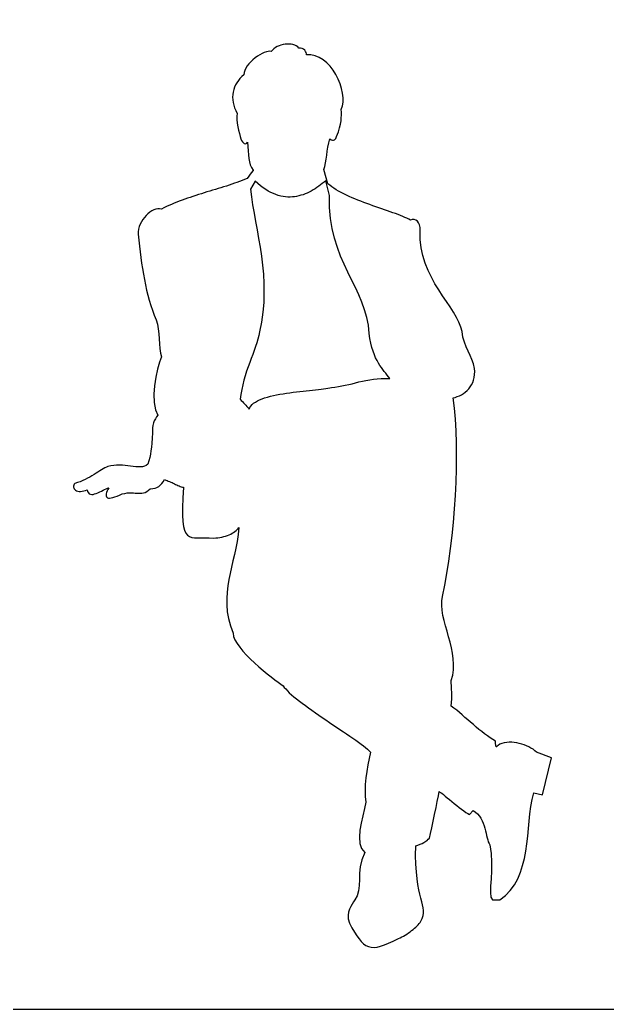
# Model space of a CAD drawing. Extents: x -3257 to 6743, y 13293 to 23293.
# Drawn here: x 1428 to 2564, y 13293 to 15206 of the extents above; entities that cross this region are included whole.
import ezdxf

# ---------------------------------------------------------------- set-up
doc = ezdxf.new("R2010")
doc.units = 0
doc.header["$LTSCALE"] = 1270
doc.header["$MEASUREMENT"] = 0
doc.layers.get('0').update_dxf_attribs({"linetype": 'CONTINUOUS'})

msp = doc.modelspace()

# ---------------------------------------------------------------- linework, layer by layer
at = {"linetype": 'Continuous'}
for p, q in [((1919.3, 15149.7), (1916.7, 15147.2)), ((1922.4, 15152), (1919.3, 15149.7)), ((1925.8, 15153.9), (1922.4, 15152)), ((1929.5, 15155.6), (1925.8, 15153.9)), ((1933.2, 15156.8), (1929.5, 15155.6)), ((1937.1, 15157.9), (1933.2, 15156.8)), ((1941.1, 15158.4), (1937.1, 15157.9)), ((1945.2, 15158.8), (1941.1, 15158.4)), ((1949.1, 15158.8), (1945.2, 15158.8)), ((1952.8, 15158.4), (1949.1, 15158.8)), ((1956.4, 15157.7), (1952.8, 15158.4)), ((1959.8, 15156.6), (1956.4, 15157.7)), ((1962.8, 15155.2), (1959.8, 15156.6)), ((1965.5, 15153.2), (1962.8, 15155.2)), ((1967.8, 15151.1), (1965.5, 15153.2)), ((1971.2, 15150.9), (1967.8, 15151.1)), ((1974.2, 15150.2), (1971.2, 15150.9)), ((1976.7, 15148.8), (1974.2, 15150.2)), ((1883.2, 15131.9), (1878.9, 15128.3)), ((1887.6, 15135.1), (1883.2, 15131.9)), ((1892.1, 15137.9), (1887.6, 15135.1)), ((1896.5, 15140.2), (1892.1, 15137.9)), ((1900.8, 15142.2), (1896.5, 15140.2)), ((1904.9, 15143.6), (1900.8, 15142.2)), ((1908.5, 15144.5), (1904.9, 15143.6)), ((1911.7, 15144.7), (1908.5, 15144.5)), ((1914.4, 15144.3), (1911.7, 15144.7)), ((1916.7, 15147.2), (1914.4, 15144.3)), ((1979, 15146.8), (1976.7, 15148.8)), ((1980.6, 15144.5), (1979, 15146.8)), ((1981.8, 15142.2), (1980.6, 15144.5)), ((1982.4, 15139.9), (1981.8, 15142.2)), ((1982.4, 15137.6), (1982.4, 15139.9)), ((1990.9, 15137.7), (1982.4, 15137.6)), ((1999.3, 15136.1), (1990.9, 15137.7)), ((2007.1, 15132.9), (1999.3, 15136.1)), ((2014.6, 15128.5), (2007.1, 15132.9)), ((1865.2, 15112.1), (1863.1, 15107.8)), ((1867.9, 15116.4), (1865.2, 15112.1)), ((1871.1, 15120.6), (1867.9, 15116.4)), ((1874.8, 15124.6), (1871.1, 15120.6)), ((1878.9, 15128.3), (1874.8, 15124.6)), ((2021.7, 15122.6), (2014.6, 15128.5)), ((2028.1, 15115.7), (2021.7, 15122.6)), ((2034, 15108), (2028.1, 15115.7)), ((1853.8, 15092.2), (1850.8, 15088.1)), ((1857.4, 15095.7), (1853.8, 15092.2)), ((1861.3, 15099.3), (1857.4, 15095.7)), ((1861.8, 15103.6), (1861.3, 15099.3)), ((1863.1, 15107.8), (1861.8, 15103.6)), ((2039.4, 15099.6), (2034, 15108)), ((2043.8, 15090.9), (2039.4, 15099.6)), ((1843.5, 15075.2), (1841.9, 15070.6)), ((1845.4, 15079.7), (1843.5, 15075.2)), ((1847.9, 15084), (1845.4, 15079.7)), ((1850.8, 15088.1), (1847.9, 15084)), ((2047.5, 15081.8), (2043.8, 15090.9)), ((2050.4, 15072.7), (2047.5, 15081.8)), ((1839.9, 15061), (1839.6, 15056)), ((1839.6, 15056), (1839.9, 15051)), ((1840.6, 15065.8), (1839.9, 15061)), ((1841.9, 15070.6), (1840.6, 15065.8)), ((2052.4, 15063.7), (2050.4, 15072.7)), ((2053.2, 15054.9), (2052.4, 15063.7)), ((2053.2, 15046.6), (2053.2, 15054.9)), ((1839.9, 15051), (1840.5, 15045.9)), ((1840.5, 15045.9), (1841.7, 15040.7)), ((1841.7, 15040.7), (1843.5, 15035.4)), ((1843.5, 15035.4), (1845.6, 15030.2)), ((2049.9, 15032.3), (2052.2, 15039.1)), ((2052.2, 15039.1), (2053.2, 15046.6)), ((1845.6, 15030.2), (1848.5, 15024.8)), ((1848.5, 15024.8), (1847.6, 15019.3)), ((1847.6, 15019.3), (1847.6, 15012.9)), ((2049.3, 15010.1), (2049.9, 15015.9)), ((2050, 15026.8), (2049.9, 15032.3)), ((2049.9, 15015.9), (2050, 15021.5)), ((2050, 15021.5), (2050, 15026.8)), ((1847.6, 15012.9), (1848.3, 15006.1)), ((1848.3, 15006.1), (1849.5, 14999)), ((1849.5, 14999), (1851.1, 14992.3)), ((2044.2, 14989), (2046.5, 14996.9)), ((2046.5, 14996.9), (2048.3, 15003.8)), ((2048.3, 15003.8), (2049.3, 15010.1)), ((1851.1, 14992.3), (1852.7, 14985.8)), ((1852.7, 14985.8), (1854.2, 14980.1)), ((1854.2, 14980.1), (1855.4, 14975.7)), ((2039.2, 14976.2), (2040.1, 14978.2)), ((2040.1, 14978.2), (2040.8, 14980.3)), ((2040.8, 14980.3), (2044.2, 14989)), ((1855.4, 14975.7), (1857, 14972.1)), ((1857, 14972.1), (1858.8, 14969.5)), ((1858.8, 14969.5), (1860.6, 14967.5)), ((1860.6, 14967.5), (1862.2, 14966.4)), ((1862.2, 14966.4), (1864, 14965.9)), ((1864, 14965.9), (1865.6, 14966.3)), ((1865.6, 14966.3), (1867.2, 14967.1)), ((1867.2, 14967.1), (1868.6, 14968.8)), ((1868.6, 14968.8), (1869.3, 14960.4)), ((1869.3, 14960.4), (1869.8, 14952.4)), ((2022.6, 14951.7), (2023.9, 14959.7)), ((2023.9, 14959.7), (2025.5, 14967.5)), ((2025.5, 14967.5), (2027.6, 14975.2)), ((2027.6, 14975.2), (2030.5, 14973.4)), ((2030.5, 14973.4), (2032.9, 14972.7)), ((2032.9, 14972.7), (2034.9, 14972.7)), ((2034.9, 14972.7), (2036.7, 14973.4)), ((2036.7, 14973.4), (2038.1, 14974.6)), ((2038.1, 14974.6), (2039.2, 14976.2)), ((1869.8, 14952.4), (1870.4, 14944.9)), ((1870.4, 14944.9), (1871.3, 14937.8)), ((2020.7, 14936.2), (2021.7, 14943.8)), ((2021.7, 14943.8), (2022.6, 14951.7)), ((1871.3, 14937.8), (1872.3, 14931.2)), ((1872.3, 14931.2), (1873.9, 14925.1)), ((1873.9, 14925.1), (1876.3, 14919.8)), ((2016.2, 14916), (2018, 14922.1)), ((2018, 14922.1), (2019.4, 14928.9)), ((2019.4, 14928.9), (2020.7, 14936.2)), ((1875.5, 14909.5), (1867.7, 14898.6)), ((1879.5, 14914.6), (1875.5, 14909.5)), ((1876.3, 14919.8), (1879.5, 14914.8)), ((1879.5, 14914.8), (1879.5, 14914.6)), ((2023.9, 14888.8), (2016.2, 14916)), ((1822.3, 14882.6), (1816.9, 14881)), ((1827.6, 14884.3), (1822.3, 14882.6)), ((1832.8, 14885.9), (1827.6, 14884.3)), ((1838, 14887.7), (1832.8, 14885.9)), ((1843.1, 14889.5), (1838, 14887.7)), ((1848.1, 14891.3), (1843.1, 14889.5)), ((1853.1, 14893.1), (1848.1, 14891.3)), ((1858.1, 14894.8), (1853.1, 14893.1)), ((1862.9, 14896.6), (1858.1, 14894.8)), ((1867.7, 14898.6), (1862.9, 14896.6)), ((1883, 14893.5), (1874.1, 14878.4)), ((1888.4, 14888.9), (1883, 14893.5)), ((1893.5, 14884.6), (1888.4, 14888.9)), ((1898.5, 14880.9), (1893.5, 14884.6)), ((2006.1, 14883.9), (2002.5, 14881.4)), ((2009.6, 14886.4), (2006.1, 14883.9)), ((2013, 14889.1), (2009.6, 14886.4)), ((2016.4, 14891.7), (2013, 14889.1)), ((2019.8, 14894.6), (2016.4, 14891.7)), ((2026.9, 14865.7), (2019.8, 14894.6)), ((2027.4, 14885.8), (2023.9, 14888.8)), ((2031.3, 14882.9), (2027.4, 14885.8)), ((2035.6, 14879.9), (2031.3, 14882.9)), ((1763, 14864), (1757.7, 14862.3)), ((1768.5, 14865.8), (1763, 14864)), ((1773.9, 14867.6), (1768.5, 14865.8)), ((1779.2, 14869.4), (1773.9, 14867.6)), ((1784.7, 14871), (1779.2, 14869.4)), ((1790.1, 14872.8), (1784.7, 14871)), ((1795.6, 14874.4), (1790.1, 14872.8)), ((1800.9, 14876), (1795.6, 14874.4)), ((1806.3, 14877.6), (1800.9, 14876)), ((1811.6, 14879.4), (1806.3, 14877.6)), ((1816.9, 14881), (1811.6, 14879.4)), ((1874.1, 14878.4), (1876.1, 14863.1)), ((1876.1, 14863.1), (1878.4, 14847.6)), ((1903.7, 14877.5), (1898.5, 14880.9)), ((1908.7, 14874.5), (1903.7, 14877.5)), ((1913.7, 14872), (1908.7, 14874.5)), ((1918.5, 14869.7), (1913.7, 14872)), ((1923.3, 14867.7), (1918.5, 14869.7)), ((1927.9, 14866.1), (1923.3, 14867.7)), ((1932.7, 14864.8), (1927.9, 14866.1)), ((1937.4, 14864), (1932.7, 14864.8)), ((1941.8, 14863.2), (1937.4, 14864)), ((1946.3, 14862.9), (1941.8, 14863.2)), ((1950.7, 14862.9), (1946.3, 14862.9)), ((1955.2, 14863.1), (1950.7, 14862.9)), ((1959.4, 14863.6), (1955.2, 14863.1)), ((1963.5, 14864.1), (1959.4, 14863.6)), ((1967.8, 14865.2), (1963.5, 14864.1)), ((1971.9, 14866.3), (1967.8, 14865.2)), ((1976, 14867.5), (1971.9, 14866.3)), ((1979.9, 14869.1), (1976, 14867.5)), ((1983.8, 14870.7), (1979.9, 14869.1)), ((1987.7, 14872.7), (1983.8, 14870.7)), ((1991.5, 14874.6), (1987.7, 14872.7)), ((1995.2, 14876.8), (1991.5, 14874.6)), ((1999, 14879.1), (1995.2, 14876.8)), ((2002.5, 14881.4), (1999, 14879.1)), ((2027.1, 14842.9), (2026.9, 14865.7)), ((2040.1, 14877.2), (2035.6, 14879.9)), ((2044.7, 14874.4), (2040.1, 14877.2)), ((2049.5, 14871.9), (2044.7, 14874.4)), ((2054.5, 14869.2), (2049.5, 14871.9)), ((2059.8, 14866.7), (2054.5, 14869.2)), ((2065.2, 14864.2), (2059.8, 14866.7)), ((2070.7, 14861.7), (2065.2, 14864.2)), ((1711.5, 14844.5), (1706.7, 14842.1)), ((1716.3, 14846.6), (1711.5, 14844.5)), ((1721.3, 14848.7), (1716.3, 14846.6)), ((1726.3, 14850.9), (1721.3, 14848.7)), ((1731.5, 14852.8), (1726.3, 14850.9)), ((1736.6, 14854.8), (1731.5, 14852.8)), ((1741.8, 14856.7), (1736.6, 14854.8)), ((1747.1, 14858.7), (1741.8, 14856.7)), ((1752.3, 14860.5), (1747.1, 14858.7)), ((1757.7, 14862.3), (1752.3, 14860.5)), ((1878.4, 14847.6), (1881.1, 14831.7)), ((2076.2, 14859.4), (2070.7, 14861.7)), ((2081.9, 14857.1), (2076.2, 14859.4)), ((2087.6, 14854.8), (2081.9, 14857.1)), ((2093.5, 14852.6), (2087.6, 14854.8)), ((2099.2, 14850.5), (2093.5, 14852.6)), ((2105.1, 14848.4), (2099.2, 14850.5)), ((2110.9, 14846.2), (2105.1, 14848.4)), ((2116.8, 14844.3), (2110.9, 14846.2)), ((2122.5, 14842.1), (2116.8, 14844.3)), ((1672.2, 14827.4), (1669, 14823.6)), ((1675.7, 14830.7), (1672.2, 14827.4)), ((1679.5, 14833.8), (1675.7, 14830.7)), ((1683.2, 14836.1), (1679.5, 14833.8)), ((1687.1, 14838.2), (1683.2, 14836.1)), ((1690.9, 14839.5), (1687.1, 14838.2)), ((1694.8, 14840.4), (1690.9, 14839.5)), ((1698.4, 14840.4), (1694.8, 14840.4)), ((1701.9, 14839.8), (1698.4, 14840.4)), ((1706.7, 14842.1), (1701.9, 14839.8)), ((1881.1, 14831.7), (1883.9, 14815.7)), ((2029.1, 14821.8), (2027.1, 14842.9)), ((2128.2, 14840.2), (2122.5, 14842.1)), ((2133.7, 14838.4), (2128.2, 14840.2)), ((2139.3, 14836.4), (2133.7, 14838.4)), ((2144.6, 14834.5), (2139.3, 14836.4)), ((2149.8, 14832.7), (2144.6, 14834.5)), ((2154.7, 14830.9), (2149.8, 14832.7)), ((2159.6, 14829), (2154.7, 14830.9)), ((2164.2, 14827.2), (2159.6, 14829)), ((2168.6, 14825.4), (2164.2, 14827.2)), ((2172.7, 14823.6), (2168.6, 14825.4)), ((1659.2, 14805.8), (1657.8, 14800.8)), ((1661, 14810.6), (1659.2, 14805.8)), ((1663.3, 14815.3), (1661, 14810.6)), ((1665.9, 14819.5), (1663.3, 14815.3)), ((1669, 14823.6), (1665.9, 14819.5)), ((1883.9, 14815.7), (1887, 14799.5)), ((2032.4, 14802), (2029.1, 14821.8)), ((2176.6, 14822), (2172.7, 14823.6)), ((2180.2, 14820.2), (2176.6, 14822)), ((2183.4, 14818.5), (2180.2, 14820.2)), ((2187.2, 14819.5), (2183.4, 14818.5)), ((2190.9, 14819.5), (2187.2, 14819.5)), ((2194.3, 14818.5), (2190.9, 14819.5)), ((2197.1, 14816.3), (2194.3, 14818.5)), ((2199.4, 14813.1), (2197.1, 14816.3)), ((2201.2, 14809), (2199.4, 14813.1)), ((2202.1, 14803.9), (2201.2, 14809)), ((1657, 14795.8), (1656.9, 14790.9)), ((1656.9, 14790.9), (1658.1, 14779.5)), ((1657.8, 14800.8), (1657, 14795.8)), ((1887, 14799.5), (1890, 14782.8)), ((2036.9, 14783.3), (2032.4, 14802)), ((2202.1, 14798), (2202.1, 14803.9)), ((2202.3, 14781.1), (2202.1, 14798)), ((1658.1, 14779.5), (1659.4, 14768.2)), ((1659.4, 14768.2), (1660.8, 14757.2)), ((1890, 14782.8), (1892.7, 14766)), ((2042.4, 14765.7), (2036.9, 14783.3)), ((2204.1, 14765), (2202.3, 14781.1)), ((1660.8, 14757.2), (1662.2, 14746.2)), ((1892.7, 14766), (1895.3, 14748.9)), ((1895.3, 14748.9), (1897.5, 14731.5)), ((2048.6, 14748.9), (2042.4, 14765.7)), ((2055.6, 14733.1), (2048.6, 14748.9)), ((2207.5, 14749.7), (2204.1, 14765)), ((2212.1, 14735.1), (2207.5, 14749.7)), ((1662.2, 14746.2), (1663.6, 14735.3)), ((1663.6, 14735.3), (1665.2, 14724.6)), ((1897.5, 14731.5), (1899.1, 14713.8)), ((2062.7, 14717.8), (2055.6, 14733.1)), ((2217.6, 14721.2), (2212.1, 14735.1)), ((1665.2, 14724.6), (1667, 14714.1)), ((1667, 14714.1), (1669, 14703.6)), ((1899.1, 14713.8), (1900, 14695.9)), ((2069.8, 14703), (2062.7, 14717.8)), ((2224, 14708), (2217.6, 14721.2)), ((1669, 14703.6), (1670.9, 14693.3)), ((1670.9, 14693.3), (1673.2, 14683.1)), ((1900, 14695.9), (1900.3, 14677.7)), ((2077, 14688.4), (2069.8, 14703)), ((2231, 14695.4), (2224, 14708)), ((2238.3, 14683.3), (2231, 14695.4)), ((1673.2, 14683.1), (1675.6, 14673.1)), ((1675.6, 14673.1), (1678.2, 14663.4)), ((1900.3, 14677.7), (1899.8, 14659.2)), ((2083.5, 14674), (2077, 14688.4)), ((2089.6, 14659.7), (2083.5, 14674)), ((2245.7, 14671.9), (2238.3, 14683.3)), ((2253.2, 14660.9), (2245.7, 14671.9)), ((1678.2, 14663.4), (1681.3, 14653.6)), ((1681.3, 14653.6), (1684.5, 14644.1)), ((1899.8, 14659.2), (1898.2, 14640.5)), ((2094.9, 14645.1), (2089.6, 14659.7)), ((2260.2, 14650.4), (2253.2, 14660.9)), ((1684.5, 14644.1), (1687.8, 14634.7)), ((1687.8, 14634.7), (1691.6, 14625.4)), ((1898.2, 14640.5), (1895.7, 14621.4)), ((2099.2, 14630.3), (2094.9, 14645.1)), ((2266.8, 14640.2), (2260.2, 14650.4)), ((2272.6, 14630.4), (2266.8, 14640.2)), ((1691.6, 14625.4), (1694.3, 14617.2)), ((1694.3, 14617.2), (1695.9, 14608.3)), ((1895.7, 14621.4), (1891.8, 14602.2)), ((2102.2, 14615.2), (2099.2, 14630.3)), ((2103.7, 14599.4), (2102.2, 14615.2)), ((2277.4, 14621), (2272.6, 14630.4)), ((2281, 14611.7), (2277.4, 14621)), ((1695.9, 14608.3), (1696.7, 14598.7)), ((1696.7, 14598.7), (1697.5, 14588.9)), ((1890.3, 14595.4), (1888.6, 14588.5)), ((1891.8, 14602.2), (1890.3, 14595.4)), ((2105.3, 14589.4), (2103.7, 14599.4)), ((2283.3, 14602.8), (2281, 14611.7)), ((2284.9, 14592), (2283.3, 14602.8)), ((1697.5, 14588.9), (1698, 14579.1)), ((1698, 14579.1), (1698.7, 14569.9)), ((1886.4, 14581.4), (1884.1, 14574.1)), ((1888.6, 14588.5), (1886.4, 14581.4)), ((2107, 14580.3), (2105.3, 14589.4)), ((2109.2, 14572.3), (2107, 14580.3)), ((2287.8, 14582.3), (2284.9, 14592)), ((2291.2, 14573.4), (2287.8, 14582.3)), ((1698.7, 14569.9), (1700, 14561.3)), ((1700, 14561.3), (1701.9, 14553.8)), ((1878.6, 14558.8), (1875.6, 14550.9)), ((1881.4, 14566.6), (1878.6, 14558.8)), ((1884.1, 14574.1), (1881.4, 14566.6)), ((2111.5, 14564.8), (2109.2, 14572.3)), ((2113.8, 14558.2), (2111.5, 14564.8)), ((2116.3, 14552.3), (2113.8, 14558.2)), ((2295.1, 14565.1), (2291.2, 14573.4)), ((2299, 14556.9), (2295.1, 14565.1)), ((2302.5, 14548.9), (2299, 14556.9)), ((1698, 14543.5), (1694.3, 14530.2)), ((1701.9, 14553.8), (1698, 14543.5)), ((1872.7, 14542.9), (1869.7, 14534.5)), ((1875.6, 14550.9), (1872.7, 14542.9)), ((2119, 14546.8), (2116.3, 14552.3)), ((2121.8, 14542), (2119, 14546.8)), ((2124.5, 14537.4), (2121.8, 14542)), ((2305.6, 14540.3), (2302.5, 14548.9)), ((2307.7, 14531.4), (2305.6, 14540.3)), ((1694.3, 14530.2), (1690.9, 14514.7)), ((1866.8, 14526.2), (1864.2, 14517.6)), ((1869.7, 14534.5), (1866.8, 14526.2)), ((2127.3, 14533.3), (2124.5, 14537.4)), ((2130.2, 14529.5), (2127.3, 14533.3)), ((2133, 14525.8), (2130.2, 14529.5)), ((2135.7, 14522.4), (2133, 14525.8)), ((2138.4, 14518.9), (2135.7, 14522.4)), ((2140.9, 14515.5), (2138.4, 14518.9)), ((2307, 14514.3), (2307.7, 14519.7)), ((2308.1, 14525.4), (2307.7, 14531.4)), ((2307.7, 14519.7), (2308.1, 14525.4)), ((1690.9, 14514.7), (1688.4, 14498.1)), ((1859.2, 14499.8), (1857.2, 14490.7)), ((1861.5, 14508.7), (1859.2, 14499.8)), ((1864.2, 14517.6), (1861.5, 14508.7)), ((2057.5, 14499.1), (2064.1, 14500.5)), ((2064.1, 14500.5), (2070.7, 14502.1)), ((2070.7, 14502.1), (2077.3, 14503.9)), ((2077.3, 14503.9), (2083.9, 14505.5)), ((2083.9, 14505.5), (2090.7, 14507.1)), ((2090.7, 14507.1), (2097.6, 14508.5)), ((2097.6, 14508.5), (2104.7, 14509.8)), ((2104.7, 14509.8), (2111.9, 14510.9)), ((2111.9, 14510.9), (2119.3, 14511.6)), ((2119.3, 14511.6), (2127.2, 14512.1)), ((2127.2, 14512.1), (2135, 14512.3)), ((2135, 14512.3), (2143.4, 14511.9)), ((2143.4, 14511.9), (2140.9, 14515.5)), ((2299.2, 14496), (2301.8, 14500.1)), ((2301.8, 14500.1), (2304, 14504.3)), ((2304, 14504.3), (2305.8, 14509.2)), ((2305.8, 14509.2), (2307, 14514.3)), ((1688.4, 14498.1), (1687.3, 14481.6)), ((1687.3, 14481.6), (1687.7, 14465.7)), ((1855.6, 14481.5), (1854.4, 14472)), ((1857.2, 14490.7), (1855.6, 14481.5)), ((1918.5, 14479.2), (1924.5, 14480.4)), ((1924.5, 14480.4), (1930.8, 14481.6)), ((1930.8, 14481.6), (1937.2, 14482.7)), ((1937.2, 14482.7), (1943.6, 14483.8)), ((1943.6, 14483.8), (1950, 14484.7)), ((1950, 14484.7), (1956.6, 14485.6)), ((1956.6, 14485.6), (1963.2, 14486.3)), ((1963.2, 14486.3), (1969.6, 14487)), ((1969.6, 14487), (1976, 14487.7)), ((1976, 14487.7), (1982.2, 14488.4)), ((1982.2, 14488.4), (1988.5, 14489.1)), ((1988.5, 14489.1), (1994.3, 14489.7)), ((1994.3, 14489.7), (2000, 14490.4)), ((2000, 14490.4), (2005.6, 14490.9)), ((2005.6, 14490.9), (2010.7, 14491.4)), ((2010.7, 14491.4), (2015.5, 14492)), ((2015.5, 14492), (2020, 14492.7)), ((2020, 14492.7), (2024.1, 14493.2)), ((2024.1, 14493.2), (2027.6, 14493.9)), ((2027.6, 14493.9), (2030.8, 14494.6)), ((2030.8, 14494.6), (2037.6, 14495.4)), ((2037.6, 14495.4), (2044.4, 14496.4)), ((2044.4, 14496.4), (2051, 14497.7)), ((2051, 14497.7), (2057.5, 14499.1)), ((2278.3, 14478.7), (2282.3, 14480.7)), ((2282.3, 14480.7), (2286.2, 14483)), ((2286.2, 14483), (2289.7, 14485.8)), ((2289.7, 14485.8), (2293.1, 14488.9)), ((2293.1, 14488.9), (2296.3, 14492.2)), ((2296.3, 14492.2), (2299.2, 14496)), ((1687.7, 14465.7), (1690.2, 14451.8)), ((1854.4, 14472), (1856.5, 14469.7)), ((1856.5, 14469.7), (1858.8, 14467.4)), ((1858.8, 14467.4), (1861, 14465.1)), ((1861, 14465.1), (1863.1, 14462.6)), ((1863.1, 14462.6), (1865.2, 14460.3)), ((1874.8, 14459), (1877.3, 14461.9)), ((1877.3, 14461.9), (1880.2, 14464.4)), ((1880.2, 14464.4), (1883.8, 14466.7)), ((1883.8, 14466.7), (1887.7, 14468.8)), ((1887.7, 14468.8), (1891.9, 14471)), ((1891.9, 14471), (1896.6, 14472.9)), ((1896.6, 14472.9), (1901.6, 14474.5)), ((1901.6, 14474.5), (1906.9, 14476.3)), ((1906.9, 14476.3), (1912.6, 14477.7)), ((1912.6, 14477.7), (1918.5, 14479.2)), ((2266, 14474.8), (2270.1, 14475.7)), ((2268.5, 14454.8), (2266, 14474.8)), ((2270.1, 14475.7), (2274.2, 14477.1)), ((2274.2, 14477.1), (2278.3, 14478.7)), ((1690.2, 14451.8), (1695, 14441)), ((1865.2, 14460.3), (1867.4, 14458)), ((1867.4, 14458), (1869.5, 14455.5)), ((1869.5, 14455.5), (1871.6, 14453.2)), ((1871.6, 14453.2), (1872.9, 14456.2)), ((1872.9, 14456.2), (1874.8, 14459)), ((2270.5, 14433.3), (2268.5, 14454.8)), ((1686.6, 14426.2), (1685.5, 14421.5)), ((1688.2, 14430.4), (1686.6, 14426.2)), ((1690.2, 14434.5), (1688.2, 14430.4)), ((1692.3, 14437.9), (1690.2, 14434.5)), ((1695, 14441), (1692.3, 14437.9)), ((2271.7, 14410.7), (2270.5, 14433.3)), ((1684.6, 14407.3), (1683.9, 14396.6)), ((1684.8, 14416.9), (1684.5, 14412.1)), ((1684.5, 14412.1), (1684.6, 14407.3)), ((1685.5, 14421.5), (1684.8, 14416.9)), ((2272.5, 14387), (2271.7, 14410.7)), ((1683.2, 14387.4), (1682.5, 14379.3)), ((1683.9, 14396.6), (1683.2, 14387.4)), ((2272.8, 14362.6), (2272.5, 14387)), ((1680.9, 14365.8), (1679.5, 14359.4)), ((1681.8, 14372.4), (1680.9, 14365.8)), ((1682.5, 14379.3), (1681.8, 14372.4)), ((1675.4, 14346.4), (1672.4, 14344.1)), ((1677.7, 14353.2), (1675.4, 14346.4)), ((1679.5, 14359.4), (1677.7, 14353.2)), ((2272.5, 14337.5), (2272.8, 14362.6)), ((1575.5, 14328.9), (1571.6, 14326.5)), ((1579.2, 14331.3), (1575.5, 14328.9)), ((1582.8, 14333.6), (1579.2, 14331.3)), ((1586.2, 14335.7), (1582.8, 14333.6)), ((1589.6, 14337.5), (1586.2, 14335.7)), ((1592.8, 14339.3), (1589.6, 14337.5)), ((1595.8, 14340.7), (1592.8, 14339.3)), ((1598.6, 14341.8), (1595.8, 14340.7)), ((1604.2, 14343.2), (1598.6, 14341.8)), ((1609.7, 14344.1), (1604.2, 14343.2)), ((1615.4, 14344.6), (1609.7, 14344.1)), ((1620.9, 14344.6), (1615.4, 14344.6)), ((1626.4, 14344.3), (1620.9, 14344.6)), ((1631.8, 14343.7), (1626.4, 14344.3)), ((1637.1, 14343.2), (1631.8, 14343.7)), ((1642.4, 14342.5), (1637.1, 14343.2)), ((1647.4, 14341.8), (1642.4, 14342.5)), ((1652.2, 14341.4), (1647.4, 14341.8)), ((1656.9, 14341.1), (1652.2, 14341.4)), ((1661.1, 14341.2), (1656.9, 14341.1)), ((1665.2, 14341.6), (1661.1, 14341.2)), ((1669, 14342.7), (1665.2, 14341.6)), ((1672.4, 14344.1), (1669, 14342.7)), ((2271.7, 14311.8), (2272.5, 14337.5)), ((1534.7, 14309.4), (1533.3, 14307.6)), ((1539.9, 14310.8), (1534.7, 14309.4)), ((1544.9, 14312.6), (1539.9, 14310.8)), ((1549.8, 14314.7), (1544.9, 14312.6)), ((1554.5, 14316.8), (1549.8, 14314.7)), ((1558.9, 14319.2), (1554.5, 14316.8)), ((1563.4, 14321.5), (1558.9, 14319.2)), ((1567.5, 14324), (1563.4, 14321.5)), ((1571.6, 14326.5), (1567.5, 14324)), ((1699.8, 14306.2), (1702.6, 14309.2)), ((1702.6, 14309.2), (1705.3, 14312.7)), ((1705.3, 14312.7), (1707.8, 14316.7)), ((1707.8, 14316.7), (1710.3, 14315.9)), ((1710.3, 14315.9), (1712.8, 14315.1)), ((1712.8, 14315.1), (1715.3, 14314)), ((1715.3, 14314), (1717.8, 14313.1)), ((1717.8, 14313.1), (1720.3, 14311.8)), ((1720.3, 14311.8), (1722.6, 14310.8)), ((1722.6, 14310.8), (1724.9, 14309.7)), ((1724.9, 14309.7), (1727.2, 14308.5)), ((1727.2, 14308.5), (1729.5, 14307.4)), ((2270.5, 14286), (2271.7, 14311.8)), ((1532.4, 14305.8), (1532, 14304)), ((1532, 14304), (1532, 14302.2)), ((1532, 14302.2), (1532.6, 14300.6)), ((1533.3, 14307.6), (1532.4, 14305.8)), ((1532.6, 14300.6), (1533.3, 14299)), ((1533.3, 14299), (1534.5, 14297.6)), ((1534.5, 14297.6), (1536.1, 14296.4)), ((1536.1, 14296.4), (1537.9, 14295.3)), ((1537.9, 14295.3), (1540.2, 14294.6)), ((1540.2, 14294.6), (1542.7, 14294)), ((1542.7, 14294), (1545.4, 14293.9)), ((1545.4, 14293.9), (1548.4, 14294.2)), ((1548.4, 14294.2), (1551.6, 14294.8)), ((1551.6, 14294.8), (1555, 14295.8)), ((1555, 14295.8), (1558.6, 14297.2)), ((1558.6, 14297.2), (1559.3, 14293.7)), ((1559.3, 14293.7), (1560.7, 14291.2)), ((1560.7, 14291.2), (1562.5, 14289.4)), ((1562.5, 14289.4), (1564.6, 14288.4)), ((1569.8, 14288.2), (1572.8, 14288.9)), ((1572.8, 14288.9), (1576, 14290)), ((1576, 14290), (1579.2, 14291.2)), ((1579.2, 14291.2), (1582.6, 14292.8)), ((1582.6, 14292.8), (1586, 14294.4)), ((1586, 14294.4), (1589.2, 14296)), ((1589.2, 14296), (1592.2, 14297.6)), ((1592.2, 14297.6), (1595.3, 14299)), ((1595.3, 14289.4), (1595.1, 14287.3)), ((1595.3, 14299), (1597.9, 14300.1)), ((1596, 14291.9), (1595.3, 14289.4)), ((1597, 14294.8), (1596, 14291.9)), ((1598.5, 14297.6), (1597, 14294.8)), ((1597.9, 14300.1), (1600.2, 14300.8)), ((1600.2, 14300.8), (1598.5, 14297.6)), ((1620.9, 14286.9), (1626.2, 14288.9)), ((1626.2, 14288.9), (1631.2, 14290.1)), ((1631.2, 14290.1), (1635.8, 14291)), ((1635.8, 14291), (1640.1, 14291.4)), ((1640.1, 14291.4), (1644, 14291.4)), ((1644, 14291.4), (1647.8, 14291.2)), ((1647.8, 14291.2), (1651.3, 14290.8)), ((1651.3, 14290.8), (1654.7, 14290.7)), ((1654.7, 14290.7), (1658.1, 14290.3)), ((1658.1, 14290.3), (1661.1, 14290.3)), ((1661.1, 14290.3), (1664.3, 14290.5)), ((1664.3, 14290.5), (1667.4, 14291)), ((1667.4, 14291), (1670.6, 14292.1)), ((1670.6, 14292.1), (1673.8, 14293.7)), ((1673.8, 14293.7), (1677.2, 14296)), ((1677.2, 14296), (1680.5, 14299)), ((1680.5, 14299), (1685.4, 14299.4)), ((1685.4, 14299.4), (1689.6, 14300.3)), ((1689.6, 14300.3), (1693.4, 14301.7)), ((1693.4, 14301.7), (1696.7, 14303.7)), ((1696.7, 14303.7), (1699.8, 14306.2)), ((1729.5, 14307.4), (1731.8, 14306.3)), ((1731.8, 14306.3), (1734, 14305.3)), ((1734, 14305.3), (1736.3, 14304.4)), ((1736.3, 14304.4), (1738.4, 14303.7)), ((1738.4, 14303.7), (1740.4, 14302.9)), ((1740.4, 14302.9), (1742.5, 14302.2)), ((1742.5, 14302.2), (1744.5, 14301.9)), ((1744.5, 14301.9), (1743.4, 14280.9)), ((1564.6, 14288.4), (1567.1, 14288)), ((1567.1, 14288), (1569.8, 14288.2)), ((1595.1, 14287.3), (1595.1, 14285.3)), ((1595.1, 14285.3), (1595.6, 14283.7)), ((1595.6, 14283.7), (1596.5, 14282.5)), ((1596.5, 14282.5), (1597.7, 14281.6)), ((1597.7, 14281.6), (1599.7, 14281)), ((1599.7, 14281), (1601.8, 14280.9)), ((1601.8, 14280.9), (1604.7, 14281.2)), ((1604.7, 14281.2), (1607.9, 14281.9)), ((1607.9, 14281.9), (1611.6, 14283.2)), ((1611.6, 14283.2), (1616.1, 14284.8)), ((1616.1, 14284.8), (1620.9, 14286.9)), ((1743.4, 14280.9), (1742.9, 14263.1)), ((2268.7, 14260), (2270.5, 14286)), ((1742.9, 14263.1), (1742.9, 14248.1)), ((2266.6, 14234), (2268.7, 14260)), ((1742.9, 14248.1), (1743.4, 14236)), ((1743.4, 14236), (1744.7, 14226.2)), ((2264.1, 14208.6), (2266.6, 14234)), ((1744.7, 14226.2), (1746.6, 14218.7)), ((1746.6, 14218.7), (1749.1, 14213)), ((1749.1, 14213), (1752.3, 14209.1)), ((1836, 14211.4), (1838.9, 14213)), ((1838.9, 14213), (1841.5, 14214.6)), ((1841.5, 14214.6), (1844, 14216.4)), ((1844, 14216.4), (1846.3, 14218.4)), ((1846.3, 14218.4), (1848.5, 14220.1)), ((1848.5, 14220.1), (1850.3, 14222.1)), ((1850.3, 14222.1), (1851.7, 14224.1)), ((1851.7, 14224.1), (1850.3, 14210.4)), ((1752.3, 14209.1), (1756, 14206.4)), ((1756, 14206.4), (1760.7, 14204.8)), ((1760.7, 14204.8), (1765.8, 14204.1)), ((1765.8, 14204.1), (1771.7, 14203.9)), ((1771.7, 14203.9), (1778.5, 14204.1)), ((1778.5, 14204.1), (1785.8, 14204.3)), ((1785.8, 14204.3), (1794, 14204.3)), ((1794, 14204.3), (1802.9, 14203.8)), ((1802.9, 14203.8), (1807, 14203.9)), ((1807, 14203.9), (1811.1, 14204.1)), ((1811.1, 14204.1), (1815, 14204.7)), ((1815, 14204.7), (1818.7, 14205.5)), ((1818.7, 14205.5), (1822.5, 14206.4)), ((1822.5, 14206.4), (1826, 14207.5)), ((1826, 14207.5), (1829.6, 14208.6)), ((1829.6, 14208.6), (1832.8, 14210)), ((1832.8, 14210), (1836, 14211.4)), ((1848.3, 14197), (1846, 14184.2)), ((1850.3, 14210.4), (1848.3, 14197)), ((2261.1, 14183.3), (2264.1, 14208.6)), ((1846, 14184.2), (1843.1, 14171.7)), ((2257.7, 14158.9), (2261.1, 14183.3)), ((1840.3, 14159.4), (1837.4, 14147.3)), ((1843.1, 14171.7), (1840.3, 14159.4)), ((2253.9, 14135.2), (2257.7, 14158.9)), ((1837.4, 14147.3), (1834.8, 14135.4)), ((1832.3, 14123.5), (1830.3, 14111.3)), ((1834.8, 14135.4), (1832.3, 14123.5)), ((2249.8, 14112.6), (2253.9, 14135.2)), ((1828.9, 14099.2), (1828.2, 14086.9)), ((1830.3, 14111.3), (1828.9, 14099.2)), ((2245.4, 14091), (2249.8, 14112.6)), ((1828.2, 14086.9), (1828.3, 14074.3)), ((2244, 14073.4), (2244.1, 14082.3)), ((2244.1, 14082.3), (2245.4, 14091)), ((1828.3, 14074.3), (1829.4, 14061.3)), ((1829.4, 14061.3), (1831.7, 14047.9)), ((2244.7, 14064), (2244, 14073.4)), ((2246.5, 14054.2), (2244.7, 14064)), ((1831.7, 14047.9), (1835.5, 14034.1)), ((2248.6, 14044.2), (2246.5, 14054.2)), ((2251.3, 14034.1), (2248.6, 14044.2)), ((1835.5, 14034.1), (1840.5, 14019.6)), ((2254.3, 14023.6), (2251.3, 14034.1)), ((2257.1, 14013), (2254.3, 14023.6)), ((1840.5, 14019.6), (1841.5, 14013.6)), ((1841.5, 14013.6), (1844.2, 14007)), ((1844.2, 14007), (1848.3, 13999.9)), ((2260.2, 14002.4), (2257.1, 14013)), ((2262.7, 13991.7), (2260.2, 14002.4)), ((1848.3, 13999.9), (1853.5, 13992.6)), ((1853.5, 13992.6), (1859.7, 13985.1)), ((1859.7, 13985.1), (1866.6, 13977.4)), ((2264.8, 13981), (2262.7, 13991.7)), ((1866.6, 13977.4), (1874.1, 13969.8)), ((1874.1, 13969.8), (1882.1, 13962.3)), ((2266.4, 13970.1), (2264.8, 13981)), ((2267.1, 13959.6), (2266.4, 13970.1)), ((1882.1, 13962.3), (1890.3, 13955)), ((1890.3, 13955), (1898.5, 13947.9)), ((1898.5, 13947.9), (1906.5, 13941.3)), ((2265.3, 13938.6), (2266.8, 13948.9)), ((2266.8, 13948.9), (2267.1, 13959.6)), ((1906.5, 13941.3), (1914.2, 13935.2)), ((1914.2, 13935.2), (1921.3, 13929.9)), ((1921.3, 13929.9), (1927.5, 13925.1)), ((2262.5, 13928.3), (2265.3, 13938.6)), ((2263.2, 13913.7), (2262.5, 13928.3)), ((1927.5, 13925.1), (1933.1, 13921.2)), ((1933.1, 13921.2), (1937.3, 13918.1)), ((1937.3, 13918.1), (1939.5, 13915.1)), ((1939.5, 13915.1), (1942.3, 13911.9)), ((1942.3, 13911.9), (1945.5, 13908.3)), ((1945.5, 13908.3), (1949.3, 13904.8)), ((2263.5, 13903), (2263.2, 13913.7)), ((1949.3, 13904.8), (1953.5, 13900.9)), ((1953.5, 13900.9), (1958.2, 13896.9)), ((1958.2, 13896.9), (1963.3, 13892.8)), ((1963.3, 13892.8), (1968.7, 13888.6)), ((1968.7, 13888.6), (1974.4, 13884.3)), ((2262.5, 13879), (2263.4, 13892.7)), ((2263.4, 13892.7), (2263.5, 13903)), ((1974.4, 13884.3), (1980.4, 13879.8)), ((1980.4, 13879.8), (1986.5, 13875.4)), ((1986.5, 13875.4), (1993.1, 13870.8)), ((1993.1, 13870.8), (1999.7, 13866.1)), ((2267.6, 13875), (2262.5, 13879)), ((2273, 13870.8), (2267.6, 13875)), ((2278.3, 13866.3), (2273, 13870.8)), ((1999.7, 13866.1), (2006.2, 13861.5)), ((2006.2, 13861.5), (2013, 13856.9)), ((2013, 13856.9), (2019.9, 13852.3)), ((2019.9, 13852.3), (2026.9, 13847.4)), ((2283.7, 13861.7), (2278.3, 13866.3)), ((2289, 13857.1), (2283.7, 13861.7)), ((2294.5, 13852.4), (2289, 13857.1)), ((2299.9, 13847.6), (2294.5, 13852.4)), ((2026.9, 13847.4), (2033.7, 13842.8)), ((2033.7, 13842.8), (2040.4, 13838.4)), ((2040.4, 13838.4), (2047.2, 13833.7)), ((2047.2, 13833.7), (2053.8, 13829.3)), ((2305.2, 13843), (2299.9, 13847.6)), ((2310.7, 13838.4), (2305.2, 13843)), ((2316.1, 13833.7), (2310.7, 13838.4)), ((2321.4, 13829.5), (2316.1, 13833.7)), ((2053.8, 13829.3), (2060, 13825)), ((2060, 13825), (2066.2, 13820.7)), ((2066.2, 13820.7), (2072.1, 13816.6)), ((2072.1, 13816.6), (2077.8, 13812.7)), ((2077.8, 13812.7), (2083.2, 13808.8)), ((2326.9, 13825.2), (2321.4, 13829.5)), ((2332.3, 13821.3), (2326.9, 13825.2)), ((2337.5, 13817.5), (2332.3, 13821.3)), ((2342.8, 13814.1), (2337.5, 13817.5)), ((2348, 13811.1), (2342.8, 13814.1)), ((2348.3, 13806.7), (2348, 13811.1)), ((2083.2, 13808.8), (2088.2, 13805.1)), ((2088.2, 13805.1), (2092.8, 13801.7)), ((2092.8, 13801.7), (2096.9, 13798.5)), ((2096.9, 13798.5), (2100.6, 13795.3)), ((2100.6, 13795.3), (2103.6, 13792.6)), ((2103.6, 13792.6), (2106.3, 13789.9)), ((2348.7, 13803.5), (2348.3, 13806.7)), ((2349, 13801.3), (2348.7, 13803.5)), ((2349.4, 13800.4), (2349, 13801.3)), ((2350.3, 13800.4), (2349.4, 13800.4)), ((2351.5, 13801.3), (2350.3, 13800.4)), ((2353.5, 13802.9), (2351.5, 13801.3)), ((2356.2, 13805.2), (2353.5, 13802.9)), ((2360.4, 13806.8), (2356.2, 13805.2)), ((2365.1, 13807.9), (2360.4, 13806.8)), ((2369.7, 13808.6), (2365.1, 13807.9)), ((2374.5, 13809), (2369.7, 13808.6)), ((2379.5, 13808.8), (2374.5, 13809)), ((2384.3, 13808.4), (2379.5, 13808.8)), ((2389.3, 13807.7), (2384.3, 13808.4)), ((2394.1, 13806.7), (2389.3, 13807.7)), ((2398.9, 13805.4), (2394.1, 13806.7)), ((2403.7, 13803.8), (2398.9, 13805.4)), ((2408.1, 13801.9), (2403.7, 13803.8)), ((2412.6, 13799.9), (2408.1, 13801.9)), ((2416.7, 13797.6), (2412.6, 13799.9)), ((2420.6, 13795.3), (2416.7, 13797.6)), ((2424.4, 13792.6), (2420.6, 13795.3)), ((2427.6, 13789.9), (2424.4, 13792.6)), ((2103.6, 13777.8), (2101.2, 13765.4)), ((2106.3, 13789.9), (2103.6, 13777.8)), ((2456.4, 13778.9), (2427.6, 13789.9)), ((2439.1, 13707.5), (2456.4, 13778.9)), ((2101.2, 13765.4), (2099, 13752.5)), ((2097.4, 13739.9), (2096.3, 13727.4)), ((2099, 13752.5), (2097.4, 13739.9)), ((2096.3, 13727.4), (2096, 13715.3)), ((2096, 13715.3), (2096.3, 13703.9)), ((2096.3, 13703.9), (2097.6, 13693.2)), ((2235.4, 13694.7), (2237.6, 13705.3)), ((2237.6, 13705.3), (2239.2, 13713.7)), ((2239.2, 13713.7), (2240, 13713.4)), ((2240, 13713.4), (2241.6, 13712.1)), ((2241.6, 13712.1), (2244.1, 13710.3)), ((2244.1, 13710.3), (2247.2, 13707.8)), ((2247.2, 13707.8), (2250.7, 13705)), ((2250.7, 13705), (2254.6, 13701.8)), ((2254.6, 13701.8), (2258.9, 13698.2)), ((2258.9, 13698.2), (2263.5, 13694.5)), ((2416.5, 13684.7), (2418.8, 13698)), ((2418.8, 13698), (2421.9, 13711)), ((2421.9, 13711), (2439.1, 13707.5)), ((2094.6, 13680.6), (2091.4, 13666.9)), ((2097.6, 13693.2), (2094.6, 13680.6)), ((2230.4, 13669.4), (2233.1, 13682.5)), ((2233.1, 13682.5), (2235.4, 13694.7)), ((2263.5, 13694.5), (2268.2, 13690.6)), ((2268.2, 13690.6), (2273, 13686.6)), ((2273, 13686.6), (2277.6, 13682.9)), ((2277.6, 13682.9), (2282.3, 13679.5)), ((2282.3, 13679.5), (2286.7, 13676.1)), ((2297.6, 13669.2), (2304.9, 13677.2)), ((2304.9, 13677.2), (2309.5, 13674)), ((2414.7, 13670.6), (2416.5, 13684.7)), ((2091.4, 13666.9), (2088.2, 13652.6)), ((2227.8, 13656.2), (2230.4, 13669.4)), ((2286.7, 13676.1), (2290.8, 13673.3)), ((2290.8, 13673.3), (2294.4, 13671)), ((2294.4, 13671), (2297.6, 13669.2)), ((2309.5, 13674), (2313.4, 13670.3)), ((2313.4, 13670.3), (2316.8, 13666.3)), ((2316.8, 13666.3), (2319.8, 13661.9)), ((2319.8, 13661.9), (2322.1, 13657.3)), ((2413.1, 13656.4), (2414.7, 13670.6)), ((2086, 13638.7), (2084.9, 13625.4)), ((2088.2, 13652.6), (2086, 13638.7)), ((2222.4, 13632.3), (2225.1, 13643.5)), ((2225.1, 13643.5), (2227.8, 13656.2)), ((2322.1, 13657.3), (2324.3, 13652.5)), ((2324.3, 13652.5), (2326.1, 13647.6)), ((2326.1, 13647.6), (2327.5, 13642.7)), ((2327.5, 13642.7), (2328.7, 13637.8)), ((2410.3, 13627.3), (2411.7, 13641.9)), ((2411.7, 13641.9), (2413.1, 13656.4)), ((2084.9, 13625.4), (2085.8, 13613.5)), ((2213, 13617.4), (2215.8, 13619.3)), ((2215.8, 13619.3), (2218.1, 13621.3)), ((2218.1, 13621.3), (2220.1, 13623.3)), ((2220.1, 13623.3), (2222.4, 13632.3)), ((2328.7, 13637.8), (2330, 13633)), ((2330, 13633), (2330.9, 13628.4)), ((2330.9, 13628.4), (2331.9, 13624)), ((2331.9, 13624), (2333, 13620)), ((2333, 13620), (2334.1, 13616.3)), ((2408.5, 13612.7), (2410.3, 13627.3)), ((2085.8, 13613.5), (2089.2, 13603.3)), ((2089.2, 13603.3), (2095.6, 13595.8)), ((2193.6, 13589.8), (2193.7, 13608.8)), ((2193.7, 13608.8), (2198, 13610.3)), ((2198, 13610.3), (2202.1, 13611.7)), ((2202.1, 13611.7), (2206, 13613.5)), ((2206, 13613.5), (2209.6, 13615.4)), ((2209.6, 13615.4), (2213, 13617.4)), ((2334.1, 13616.3), (2335.5, 13613.1)), ((2335.5, 13613.1), (2336.9, 13610.4)), ((2336.9, 13610.4), (2339.6, 13593.9)), ((2406.4, 13598.5), (2408.5, 13612.7)), ((2089.7, 13581.8), (2086.5, 13568.4)), ((2095.6, 13595.8), (2089.7, 13581.8)), ((2193.9, 13573), (2193.6, 13589.8)), ((2339.6, 13593.9), (2340.5, 13577.1)), ((2400.5, 13570.7), (2403.9, 13584.4)), ((2403.9, 13584.4), (2406.4, 13598.5)), ((2086.5, 13568.4), (2085.1, 13555.6)), ((2195, 13558.3), (2193.9, 13573)), ((2340.5, 13577.1), (2340.3, 13560.4)), ((2396.2, 13557.5), (2400.5, 13570.7)), ((2084.8, 13543.5), (2084.4, 13532.1)), ((2085.1, 13555.6), (2084.8, 13543.5)), ((2196.4, 13545.1), (2195, 13558.3)), ((2198, 13533.7), (2196.4, 13545.1)), ((2339.4, 13544.7), (2338.5, 13530.6)), ((2340.3, 13560.4), (2339.4, 13544.7)), ((2384.5, 13533.3), (2391.1, 13545.1)), ((2391.1, 13545.1), (2396.2, 13557.5)), ((2084.4, 13532.1), (2083.3, 13521.7)), ((2200, 13523.7), (2198, 13533.7)), ((2201.9, 13515), (2200, 13523.7)), ((2338.5, 13530.6), (2338.2, 13518.7)), ((2376.6, 13522.5), (2384.5, 13533.3)), ((2080.8, 13512.3), (2075.9, 13504.1)), ((2083.3, 13521.7), (2080.8, 13512.3)), ((2203.7, 13507.3), (2201.9, 13515)), ((2205.5, 13500.6), (2203.7, 13507.3)), ((2338.2, 13518.7), (2339.2, 13509.6)), ((2339.2, 13509.6), (2342.3, 13504.1)), ((2356.2, 13504.1), (2367.2, 13512.7)), ((2367.2, 13512.7), (2376.6, 13522.5)), ((2065.5, 13486.3), (2063.9, 13480.6)), ((2068, 13491.5), (2065.5, 13486.3)), ((2070.7, 13496.1), (2068, 13491.5)), ((2073.4, 13500.4), (2070.7, 13496.1)), ((2075.9, 13504.1), (2073.4, 13500.4)), ((2206.9, 13494.5), (2205.5, 13500.6)), ((2208.2, 13489), (2206.9, 13494.5)), ((2208.7, 13483.8), (2208.2, 13489)), ((2342.3, 13504.1), (2344, 13504.1)), ((2344, 13504.1), (2345.8, 13504.1)), ((2345.8, 13504.1), (2347.4, 13504.1)), ((2347.4, 13504.1), (2349.2, 13504.1)), ((2349.2, 13504.1), (2351, 13504.1)), ((2351, 13504.1), (2352.8, 13504.1)), ((2352.8, 13504.1), (2354.4, 13504.1)), ((2354.4, 13504.1), (2356.2, 13504.1)), ((2063.9, 13480.6), (2063, 13474.4)), ((2063, 13474.4), (2063.4, 13467.3)), ((2063.4, 13467.3), (2065.4, 13459.4)), ((2203.9, 13462.8), (2206.4, 13468.5)), ((2206.4, 13468.5), (2208, 13473.7)), ((2208, 13473.7), (2208.7, 13478.8)), ((2208.7, 13478.8), (2208.7, 13483.8)), ((2065.4, 13459.4), (2070.3, 13450.2)), ((2070.3, 13450.2), (2075.2, 13441.8)), ((2188.8, 13447), (2191.6, 13449.3)), ((2191.6, 13449.3), (2194.1, 13451.6)), ((2194.1, 13451.6), (2196.6, 13453.9)), ((2196.6, 13453.9), (2198.7, 13456.2)), ((2198.7, 13456.2), (2200.7, 13458.4)), ((2200.7, 13458.4), (2202.5, 13460.7)), ((2202.5, 13460.7), (2203.9, 13462.8)), ((2075.2, 13441.8), (2079.6, 13434.7)), ((2079.6, 13434.7), (2084.1, 13428.6)), ((2084.1, 13428.6), (2088.3, 13423.5)), ((2150.3, 13424.3), (2160.3, 13429.3)), ((2160.3, 13429.3), (2163.5, 13430.9)), ((2163.5, 13430.9), (2166.9, 13432.5)), ((2166.9, 13432.5), (2170.2, 13434.3)), ((2170.2, 13434.3), (2173.4, 13436.3)), ((2173.4, 13436.3), (2176.6, 13438.2)), ((2176.6, 13438.2), (2179.9, 13440.4)), ((2179.9, 13440.4), (2182.9, 13442.5)), ((2182.9, 13442.5), (2185.9, 13444.8)), ((2185.9, 13444.8), (2188.8, 13447)), ((2088.3, 13423.5), (2092.8, 13419.2)), ((2092.8, 13419.2), (2097.4, 13416.2)), ((2097.4, 13416.2), (2102.4, 13414)), ((2102.4, 13414), (2107.6, 13412.8)), ((2107.6, 13412.8), (2113.1, 13412.4)), ((2113.1, 13412.4), (2119.1, 13412.9)), ((2119.1, 13412.9), (2125.9, 13414.5)), ((2125.9, 13414.5), (2133.2, 13417)), ((2133.2, 13417), (2141.4, 13420.2)), ((2141.4, 13420.2), (2150.3, 13424.3))]:
    msp.add_line(p, q, dxfattribs=at)
msp.add_lwpolyline([(6742.9, 23292.8), (-3257.1, 23292.8), (-3257.1, 13292.8), (6742.9, 13292.8)], close=True, dxfattribs=at)

doc.saveas('drawing.dxf')
